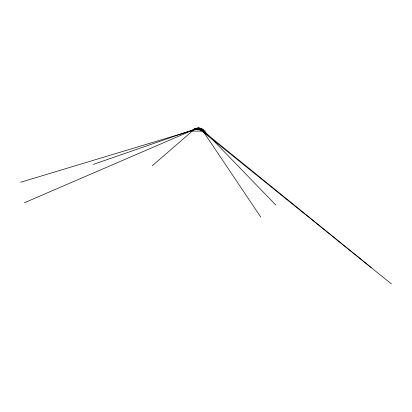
<?xml version="1.0" encoding="UTF-8"?>
<svg xmlns="http://www.w3.org/2000/svg" width="412" height="412" viewBox="0 0 412 412"><rect width="100%" height="100%" fill="white"/><g stroke="black" fill="none" stroke-linecap="round" stroke-linejoin="round"><path stroke-width="0.62" d="M391.4 283.925L202.029 131.093L201.983 129.749M24.447 202.735L194.073 129.584L197.513 128.987C198.265 126.33 203.332 129.383 204.306 131.093L275.844 205.073M152.188 165.825L194.243 129.399L93.359 164.378M202.668 129.935L203.276 130.074M203.312 131.093C202.441 127.432 196.375 127.437 194.073 129.584L193.068 129.584C195.741 128.688 198.594 127.426 201.334 128.626L202.071 130.244L371.171 267.501M195.252 129.255C195.767 127.782 199.918 127.174 199.748 129.275L202.071 130.244M199.439 128.235L201.216 128.58L202.962 129.826M194.047 129.327L196.709 128.25L197.683 128.374M193.877 129.342L195.798 128.508L196.081 129.466L199.465 129.77L202.029 131.093M194.243 129.399L196.807 128.477M193.661 129.389L194.907 128.915L195.252 129.584L196.081 129.466M194.273 129.476L196.848 128.714L196.921 129.419M193.393 129.471C196.658 127.957 200.984 127.905 203.719 130.491L203.26 130.058M20.6 182.258L195.252 129.584L194.129 129.342M194.258 129.584L196.885 129.044L199.748 129.275M193.068 129.584C196.776 128.142 201.2 128.441 204.306 131.093M194.943 129.337L196.416 129.054L196.761 128.323M195.921 129.486L199.475 129.775M197.132 129.013L197.77 129.002L197.765 129.445M191.745 131.093L205.629 131.093M197.513 128.987L200.309 129.497L203.034 131.093L260.745 217.067M198.399 129.044L199.042 129.136M199.434 128.446L200.294 128.626L200.433 128.338L200.891 129.656L199.702 129.265M200.222 130.048L201.463 130.712M201.149 128.673L202.024 128.987L202.678 130.089M201.952 130.187L202.472 130.522M203.034 131.093L202.75 130.357M197.714 128.652L197.739 129.023M198.61 129.559L198.548 128.075L198.563 128.364M201.144 129.306L201.174 130.522M198.579 128.673L198.594 129.085M200.294 128.992L200.32 130.084M199.449 129.244L199.465 129.77"/></g></svg>
